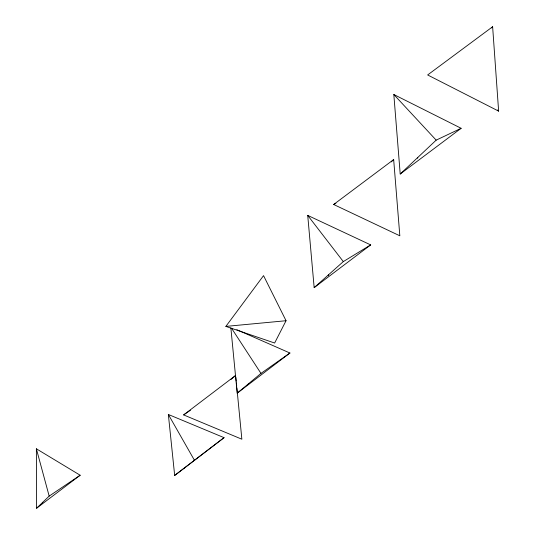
<?xml version="1.0" encoding="UTF-8"?>
<svg xmlns="http://www.w3.org/2000/svg" width="535" height="535" viewBox="0 0 535 535"><rect width="100%" height="100%" fill="white"/><g stroke="black" fill="none" stroke-linecap="round" stroke-linejoin="round"><path stroke-width="0.8" d="M417.614 158.24L417.775 157.477M328.249 275.625L328.43 274.89M248.661 384.19L248.855 383.475M184.154 468.64L184.348 467.951M42.559 502.88L42.773 502.278M286.051 320.726L274.636 343.022L225.87 326.397L263.548 275.632L286.051 320.726L225.87 326.397M491.484 27.907L492.628 26.75L498.627 111.126L427.646 74.953L492.628 26.75M391.272 161.911L393.666 159.584L399.832 235.808L333.666 204.49L393.666 159.584M36.567 508.25L49.173 496.106L80.17 475.234L36.373 448.798L36.567 508.25L80.17 475.234M400.213 174.022L436.179 140.143L461.137 128.293L393.82 94.508L400.213 174.022L461.137 128.293M314.165 287.629L343.31 261.588L370.681 244.903L307.725 215.404L314.165 287.629L370.681 244.903M230.812 379.596L235.661 375.409L183.632 414.913L241.86 439.208L236.871 387.842M230.859 327.881L237.199 393.165L260.973 373.397L289.93 353.02L236.845 329.721M174.671 475.441L224.058 437.657L168.351 414.471L174.671 475.441L224.058 437.657M237.199 393.165L289.93 353.02M183.632 414.913L190.433 410.245M333.666 204.49L335.906 203.374M497.456 109.963L498.627 111.126M393.82 94.508L436.179 140.143M307.725 215.404L343.31 261.588M231.682 328.443L260.973 373.397M168.351 414.471L194.386 460.18M36.373 448.798L49.173 496.106M235.821 377.068L236.223 381.208M236.39 382.866L236.711 386.183"/></g></svg>
